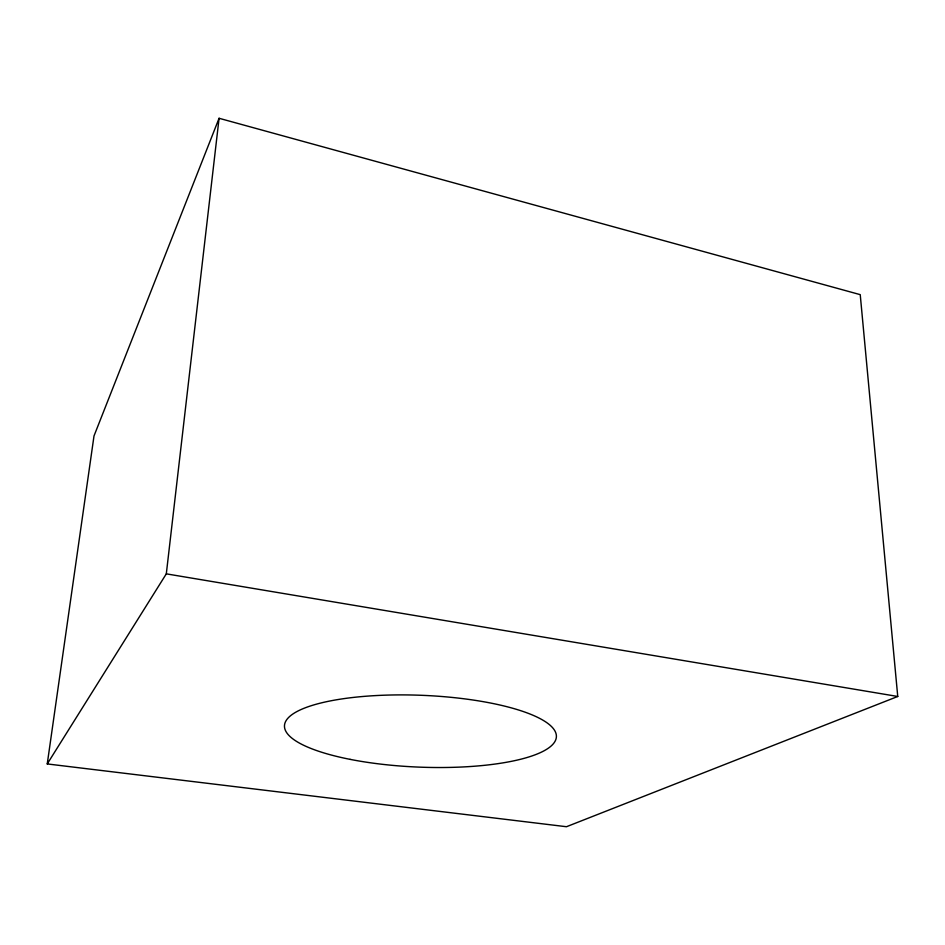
<?xml version="1.0" encoding="UTF-8"?>
<svg xmlns="http://www.w3.org/2000/svg" width="945" height="945" viewBox="0 0 945 945"><rect width="100%" height="100%" fill="white"/><g stroke="black" fill="none" stroke-linecap="round" stroke-linejoin="round"><path stroke-width="1.42" d="M47.25 763.938L166.308 573.851L219.075 118.279L860.233 294.651L897.75 696.477L566.468 826.721L47.25 763.938L94.004 435.952L219.075 118.279M166.308 573.851L897.75 696.477M350.075 759.355A136.08 35.934 2.3 0 0 556.369 737.005A136.08 35.934 2.3 0 0 354.8 697.268A136.08 35.934 2.3 0 0 350.075 759.355"/></g></svg>
